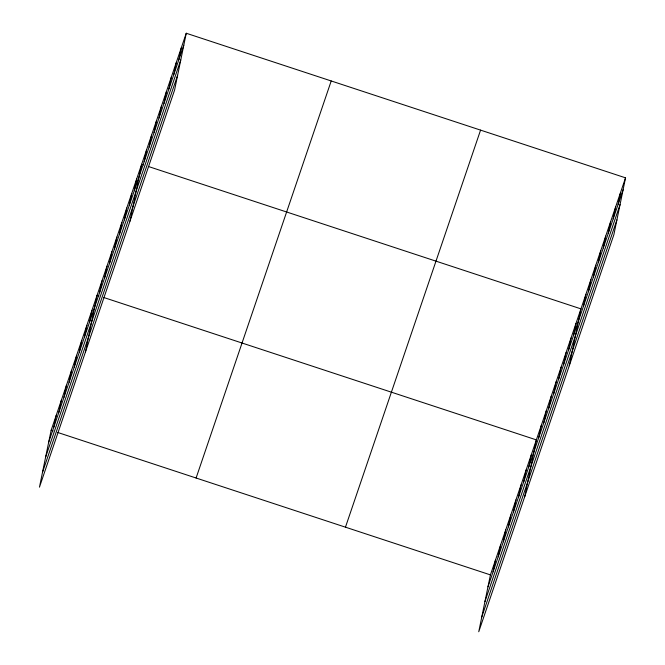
<?xml version="1.0" encoding="UTF-8"?>
<svg xmlns="http://www.w3.org/2000/svg" width="665" height="665" viewBox="0 0 665 665"><rect width="100%" height="100%" fill="white"/><g stroke="black" fill="none" stroke-linecap="round" stroke-linejoin="round"><path stroke-width="1" d="M186.25 33.25L51.13 430.305L39.459 487.162L174.579 90.108L186.25 33.25L625.541 177.838L613.87 234.695L478.75 631.75L490.421 574.893L625.541 177.838M53.782 427.246L56.234 415.301M58.886 412.242L61.338 400.305M63.998 397.246L66.442 385.301M69.102 382.242L71.546 370.305M74.206 367.246L76.658 355.301M79.31 352.242L81.762 340.305M84.413 337.246L86.866 325.301M89.517 322.242L91.97 310.306M85.403 352.167L97.073 295.302L98.969 295.925M99.575 292.683L102.028 280.746M104.53 278.128L106.982 266.183M109.484 263.573L111.936 251.628M114.438 249.009L116.89 237.072M119.392 234.454L121.845 222.509M124.347 219.891L126.799 207.954M129.301 205.335L131.753 193.39M134.255 190.78L136.707 178.835M129.991 221.137L141.662 164.28L143.557 164.903M144.164 161.661L146.616 149.716M149.118 147.098L151.57 135.161M154.072 132.543L156.524 120.598M159.026 117.988L161.479 106.043M163.981 103.424L166.433 91.487M168.935 88.869L171.387 76.924M173.889 74.305L176.341 62.369M178.843 59.75L181.296 47.805M493.081 571.833L495.525 559.888M498.185 556.829L500.629 544.893M503.289 541.834L505.741 529.889M508.393 526.83L510.845 514.893M513.496 511.834L515.949 499.889M518.6 496.83L521.052 484.893M523.704 481.834L526.156 469.889M528.808 466.83L531.26 454.893M524.693 496.755L536.364 439.889L103.707 297.488M538.866 437.271L541.318 425.334M543.82 422.716L546.273 410.779M548.775 408.16L551.227 396.215M553.729 393.597L556.181 381.66M558.683 379.042L561.135 367.097M563.637 364.478L566.09 352.541M568.592 349.923L571.044 337.986M573.546 335.368L575.998 323.423M569.282 365.725L580.952 308.868L148.295 166.458M583.454 306.249L585.907 294.304M588.409 291.686L590.861 279.749M593.363 277.13L595.815 265.194M598.317 262.575L600.769 250.63M603.271 248.012L605.724 236.075M608.226 233.457L610.678 221.512M613.18 218.893L615.632 206.956M618.134 204.338L620.586 192.393M48.678 442.242L183.798 45.195M45.636 457.063L180.755 60.016M42.502 472.341L177.622 75.286M196.1 478.019L331.212 80.964M345.459 527.179L480.571 130.124M487.977 586.829L623.088 189.783M484.926 601.65L620.046 204.604M481.793 616.929L616.912 219.874M51.13 430.305L53.025 430.928M57.764 432.483L490.421 574.893"/></g></svg>
